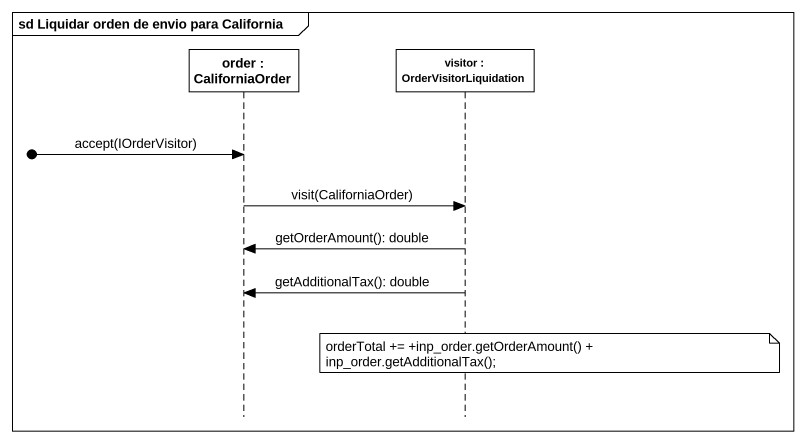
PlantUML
@startuml
mainframe sd Liquidar orden de envio para California
hide footbox
participant "order : CaliforniaOrder" as order
participant "visitor : OrderVisitorLiquidation" as visitor

[o-> order : accept(IOrderVisitor)
order -> visitor : visit(CaliforniaOrder)
visitor -> order : getOrderAmount(): double
visitor -> order : getAdditionalTax(): double
note over visitor : orderTotal += +inp_order.getOrderAmount() + inp_order.getAdditionalTax();
@enduml
